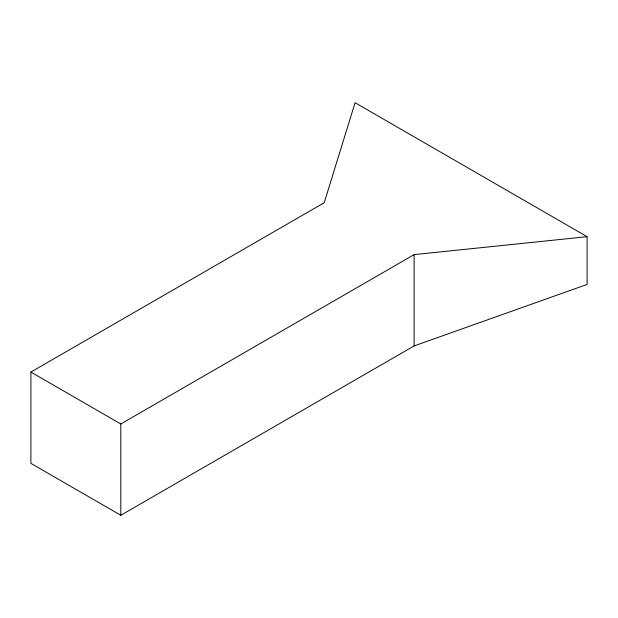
<?xml version="1.0" encoding="UTF-8"?>
<svg xmlns="http://www.w3.org/2000/svg" width="618" height="618" viewBox="0 0 618 618"><rect width="100%" height="100%" fill="white"/><g stroke="black" fill="none" stroke-linecap="round" stroke-linejoin="round"><path stroke-width="0.93" d="M30.9 372.067L324.218 202.719L355.072 102.727L587.1 236.686L587.1 284.434L414.122 345.925L120.811 515.273L30.9 463.361L30.9 372.067L120.811 423.971L414.122 254.624L587.1 236.686M414.122 254.624L414.122 345.925M120.811 423.971L120.811 515.273"/></g></svg>
